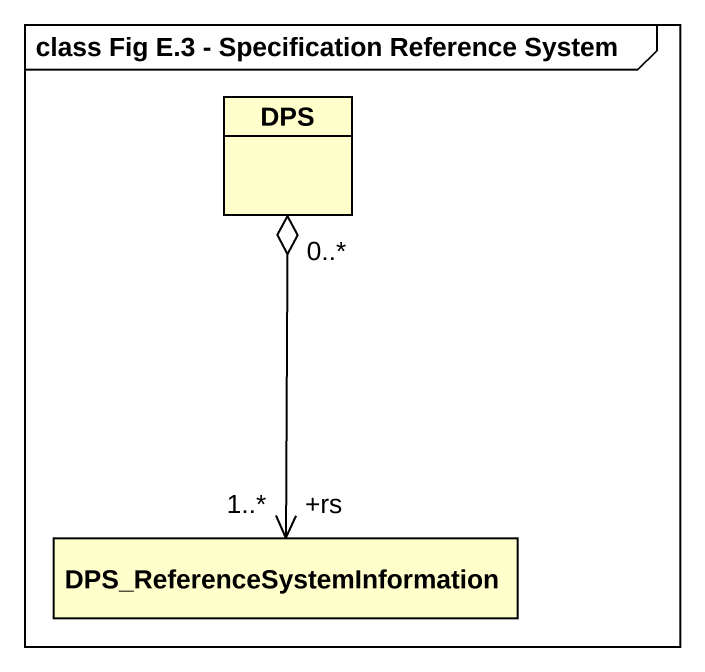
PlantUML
@startuml
mainframe class Fig E.3 - Specification Reference System
hide circle
hide empty members
class DPS
class "DPS_ReferenceSystemInformation" as DPS_ReferenceSystemInformati
DPS "0..*" o--> "+rs\n1..*" DPS_ReferenceSystemInformati
@enduml
